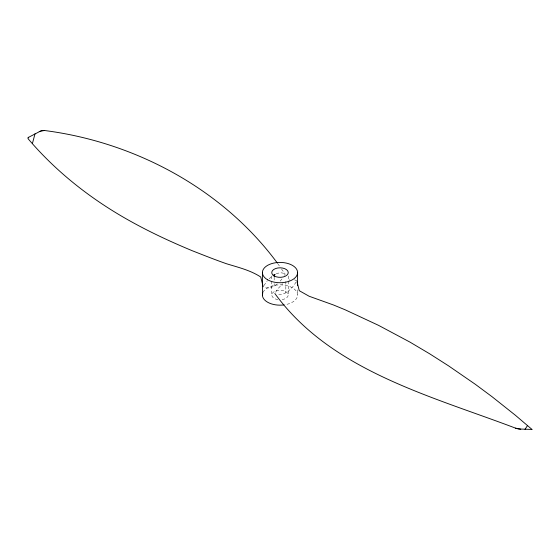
<?xml version="1.0" encoding="UTF-8"?>
<svg xmlns="http://www.w3.org/2000/svg" width="560" height="560" viewBox="0 0 560 560"><rect width="100%" height="100%" fill="white"/><g stroke="black" fill="none" stroke-linecap="round" stroke-linejoin="round"><path stroke-width="0.42" stroke-dasharray="2.8 2.1" d="M263.935 285.516L267.253 280.833M284.41 275.338L285.152 274.085L280.343 267.316M275.59 292.25L278.005 288.638L282.765 283.724M296.065 282.065C292.131 288.463 285.432 295.841 277.172 294.497M280.175 281.106L281.995 278.943M269.136 278.789L272.118 276.171M277.235 283.857C273.693 286.818 268.45 289.45 263.935 287.161M276.227 273.798C279.048 272.615 282.506 272.293 285.152 274.085M288.89 280.189L289.898 279.853M294.49 279.818L296.814 280.819M277.935 263.893L279.384 265.958M297.584 289.835L297.584 295.008M288.246 276.024L288.246 280.343M288.246 281.204L288.246 295.008M285.831 281.547L285.831 292.768M274.169 277.221L274.169 280.427M274.169 283.633L274.169 286.034M271.754 276.024L271.754 280.343M271.754 281.204L271.754 295.008M263.011 292.383A17.584 10.15 0 0 1 292.432 287.833A17.584 10.15 0 0 1 284.55 304.815M277.865 299.607A8.246 4.76 0 0 1 273.245 292.278A8.246 4.76 0 0 1 286.755 292.278A8.246 4.76 0 0 1 282.135 299.607"/><path stroke-width="0.84" d="M32.403 143.563L35.007 133.798M277.459 263.207C222.796 189.063 135.163 142.121 44.422 130.494A6.587 4.844 -20.1 0 0 41.356 130.669L28.679 137.263L28 137.998L28.14 138.782C56.651 172.389 91.91 199.815 130.354 221.165C150.353 232.323 171.157 241.955 192.29 250.747C203.616 255.185 214.914 259.693 226.401 263.711C238.14 267.344 250.334 270.2 260.743 277.018L263.186 286.769M524.993 429.366L527.597 425.425M28.063 137.858L28.679 137.263M274.848 293.496C331.009 370.755 430.752 395.906 515.578 428.155A6.587 2.338 14.4 0 0 518.644 428.988L532 429.429L515.403 415.275L492.044 396.711L475.251 384.251L448.581 365.869L429.646 353.794L409.948 342.104L378.504 325.332L345.226 309.827L333.599 305.025L309.148 296.254L299.257 290.682L297.01 281.617M273.147 275.492L275.198 274.309M39.228 131.495L44.422 130.494M531.321 429.583L531.937 429.478M515.578 428.155L520.772 429.219M297.584 272.573L297.584 285.516M274.169 274.82L274.169 276.423M262.416 272.573L262.416 295.008M283.808 304.92A17.584 10.15 0 0 1 262.752 293.027M274.169 275.94A8.246 4.76 0 0 0 287.966 273.805A8.246 4.76 0 0 0 277.865 267.974A8.246 4.76 0 0 0 274.169 275.94M267.568 279.755A17.584 10.15 0 0 0 296.989 275.205A17.584 10.15 0 0 0 275.45 262.766A17.584 10.15 0 0 0 267.568 279.755"/></g></svg>
